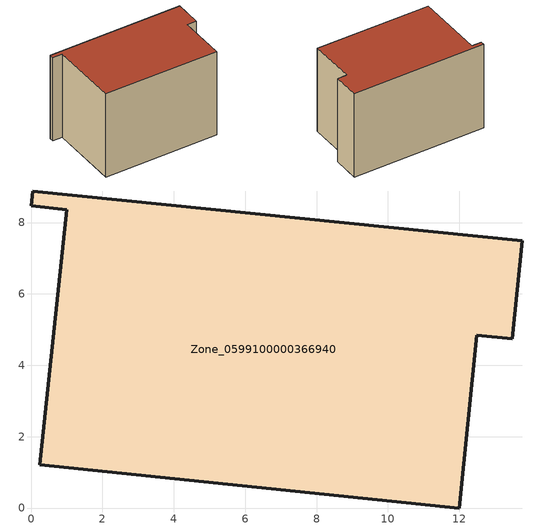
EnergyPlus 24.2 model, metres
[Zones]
Zone_0599100000366940
 floor ground (C_G): 12.49,4.84 11.99,0 0.24,1.21 0.99,8.36 0,8.47 0.04,8.88 13.77,7.48 13.49,4.74 z0
 wall outside (C_F): 0,8.47 0.99,8.36 0.24,1.21 11.99,0 12.49,4.84 13.49,4.74 13.77,7.48 0.04,8.88 0,8.47 z0:9.2
 roof outside (C_R): 12.49,4.84 13.49,4.74 13.77,7.48 0.04,8.88 0,8.47 0.99,8.36 0.24,1.21 11.99,0 z9.2
[BUILDING]
Pand.0599100000366940: North Axis=0; Terrain=City; Loads Convergence Tolerance Value=0.04; Temperature Convergence Tolerance Value=0.4; Solar Distribution=FullExterior; Maximum Number of Warmup Days=25; Minimum Number of Warmup Days=1
[Site:Location]
Rotterdam.The.Hague.AP_ZH_NLD Design_Conditions: Latitude=51.96; Longitude=4.45; Time Zone=1; Elevation=-4.5
[SITE:GROUNDTEMPERATURE:BUILDINGSURFACE]
18, 18, 18, 18, 18, 18, 18, 18, 18, 18, 18, 18
[MATERIAL] Thermal Absorptance=0.9; Solar Absorptance=0.7; Visible Absorptance=0.7
Name | Roughness | Thickness | Conductivity | Density | Specific Heat
G.TI.1992-2005 | MediumSmooth | 0.15 | 0.06 | 540 | 1210
F.TI.1992-2005 | Rough | 0.3 | 0.12 | 1920 | 840
R.TI.1992-2005 | MediumRough | 0.2 | 0.08 | 1500 | 1000
[CONSTRUCTION]
C_G: G.TI.1992-2005
C_F: F.TI.1992-2005
C_R: R.TI.1992-2005
[ZONE]
Zone_0599100000366940: Type=1; Multiplier=1; Ceiling Height=Autocalculate; Volume=Autocalculate; Floor Area=autocalculate; Part of Total Floor Area=Yes
[ZONEINFILTRATION:DESIGNFLOWRATE]
Infil_Zone_0599100000366940: Zone or ZoneList or Space or SpaceList=Zone_0599100000366940; Schedule=AlwaysOn; Design Flow Rate Calculation Method=Flow/Area; Flow Rate per Floor Area=0.0015; Constant Term Coefficient=1; Temperature Term Coefficient=0; Velocity Term Coefficient=0; Velocity Squared Term Coefficient=0
[HVACTEMPLATE:ZONE:IDEALLOADSAIRSYSTEM]
Zone_0599100000366940: Maximum Heating Supply Air Temperature=50; Minimum Cooling Supply Air Temperature=13; Maximum Heating Supply Air Humidity Ratio=0.0156; Minimum Cooling Supply Air Humidity Ratio=0.0077; Heating Limit=NoLimit; Cooling Limit=NoLimit; Dehumidification Control Type=ConstantSensibleHeatRatio; Cooling Sensible Heat Ratio=0.7; Dehumidification Setpoint=60; Humidification Control Type=None; Humidification Setpoint=30; Outdoor Air Method=None; Outdoor Air Flow Rate per Person=0.00944; Outdoor Air Flow Rate per Zone Floor Area=0; Outdoor Air Flow Rate per Zone=0; Demand Controlled Ventilation Type=None; Outdoor Air Economizer Type=NoEconomizer; Heat Recovery Type=None; Sensible Heat Recovery Effectiveness=0.7; Latent Heat Recovery Effectiveness=0.65
[ZONECONTROL:THERMOSTAT]
ThermostatControl_Zone_0599100000366940: Zone or ZoneList=Zone_0599100000366940; Control Type Schedule=DualSetpointControlType; Control 1=Thermostat_Zone_0599100000366940; Temperature Difference Between Cutout And Setpoint=0
[THERMOSTATSETPOINT:DUALSETPOINT]
Thermostat_Zone_0599100000366940: Heating Setpoint Temperature Schedule=HeatingSetpoint_Zone_0599100000366940; Cooling Setpoint Temperature Schedule=CoolingSetpoint_Zone_0599100000366940
[SCHEDULE:COMPACT]
HeatingSetpoint_Zone_0599100000366940: Through: 12/31, For: AllDays, Until: 24:00, 21
CoolingSetpoint_Zone_0599100000366940: Through: 12/31, For: AllDays, Until: 24:00, 24
DualSetpointControlType: Through: 12/31, For: AllDays, Until: 24:00, 4
AlwaysOn: Through: 12/31, For: AllDays, Until: 24:00, 1
